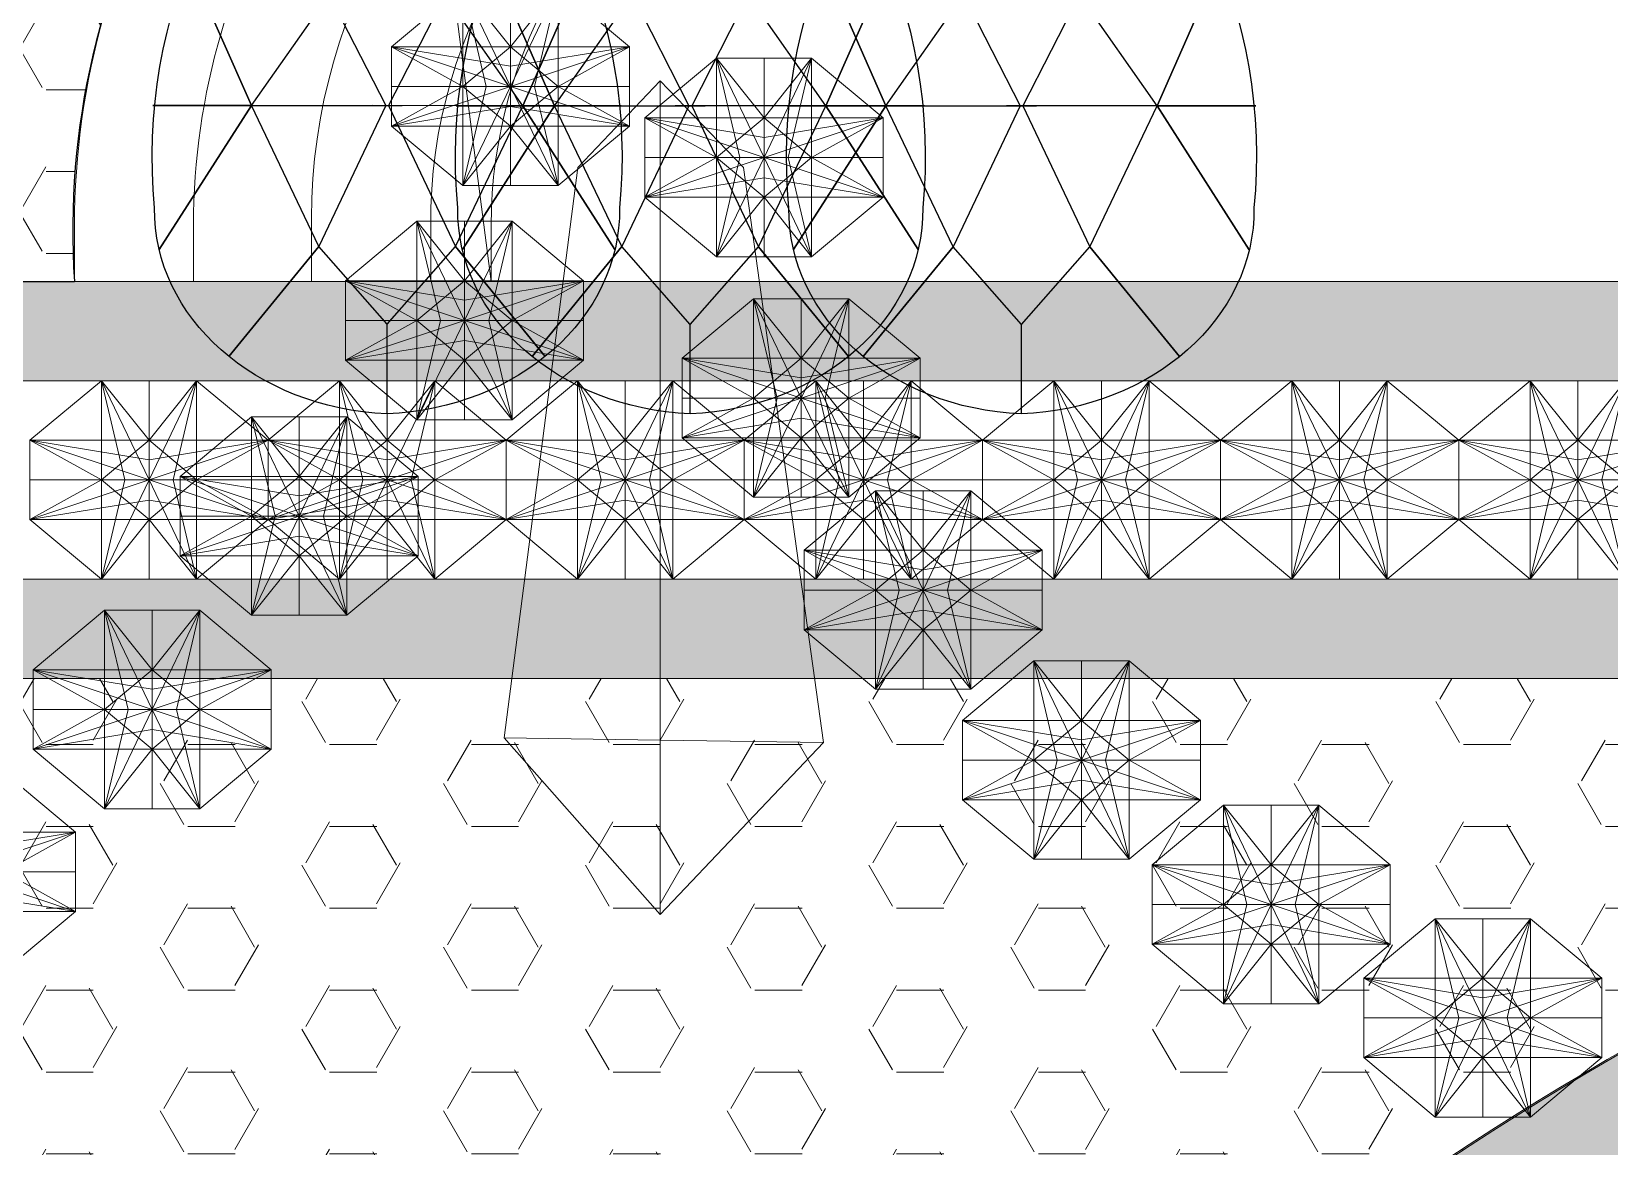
# Model space of a CAD drawing. Header units: inches. Extents: x 258415 to 640093, y 441672 to 945769.
# Drawn here: x 299440.83 to 299480.59, y 465853.94 to 465882.02 of the extents above; entities that cross this region are included whole.
import ezdxf

# ---------------------------------------------------------------- set-up
doc = ezdxf.new("R2010")
doc.units = ezdxf.units.IN
doc.header["$MEASUREMENT"] = 0
doc.linetypes.add('HIDDEN', pattern=[0.375, 0.25, -0.125])
doc.layers.add('CQ SPOT DETAIL DIMENSION', color=9, linetype='Continuous')
doc.layers.add('E-LITE-FIXT-NORM-CEILING', color=3, linetype='Continuous')
pattern_1 = [(0, (-8405.160711264965, -2014.935615918386), (0, 6.874074999999999), [3.96875, -7.9375]), (120, (-8405.160711264965, -2014.935615918386), (-5.953123577519514, -3.437037499999997), [3.968749999999997, -7.937499999999996]), (59.99999999999999, (-8401.191961264965, -2014.935615918386), (-5.953123577519514, 3.4370375), [3.96875, -7.9375])]

# ---------------------------------------------------------------- blocks, each defined once
blk = doc.blocks.new('CRYSTAL ALMOND')
at = {"color": 4}
for p, q in [((16643.04392548388, 3698.136794871884), (16650.69759413118, 3716.614385522109)), ((16650.69759413117, 3698.136794871884), (16643.04392548387, 3716.614385522109)), ((16650.69759413118, 3716.614385522109), (16643.04392548388, 3698.136794871884)), ((16643.04392548388, 3716.614385522107), (16650.69759413117, 3698.136794871882)), ((16646.87075980753, 3697.375590196997), (16646.87075980753, 3717.375590196996)), ((16646.87075980753, 3717.375590196996), (16646.87075980753, 3697.375590196997)), ((16639.79969199566, 3700.30452238513), (16653.94182761939, 3714.446658008861)), ((16653.94182761939, 3700.30452238513), (16639.79969199566, 3714.446658008861)), ((16653.9418276194, 3714.446658008863), (16639.79969199566, 3700.304522385133)), ((16639.79969199566, 3714.446658008863), (16653.94182761939, 3700.304522385132)), ((16637.63196448241, 3703.548755873348), (16656.10955513264, 3711.202424520648)), ((16656.10955513264, 3703.548755873345), (16637.63196448241, 3711.202424520647)), ((16656.10955513264, 3711.202424520645), (16637.63196448241, 3703.548755873344)), ((16637.63196448241, 3711.202424520648), (16656.10955513264, 3703.548755873346)), ((16636.87075980752, 3707.375590196996), (16656.87075980752, 3707.375590196996)), ((16656.87075980752, 3707.375590196995), (16636.87075980752, 3707.375590196995)), ((16627.19847976042, 3656.410555810112), (16648.12835971581, 3656.41055581011)), ((16666.54303985463, 3656.41055581011), (16645.61315989925, 3656.41055581011))]:
    blk.add_line(p, q, dxfattribs=at)
for points in [[(16646.87075980753, 3625.35748944595), (16646.87075980753, 3634.379865420907), (16641.13501732992, 3642.207152487384), (16635.47711062292, 3656.412236164359), (16630.17234510372, 3670.845049834504), (16635.47711062292, 3656.412236164359), (16642.00545440183, 3667.573356105111), (16646.87075980753, 3685.441208679175), (16646.87075980753, 3697.375590196993), (16646.87075980753, 3685.441208679175), (16642.00545440183, 3667.573356105111), (16646.75373299187, 3656.41055581011), (16641.13501732992, 3642.207152487384), (16633.58700076425, 3631.139002675255), (16641.13501732992, 3642.207152487384), (16635.47711062292, 3656.412236164359), (16627.73279780014, 3641.910013242532), (16635.47711062292, 3656.412236164359), (16627.19847976042, 3656.410555810112), (16646.75373299187, 3656.41055581011)], [(16646.87075980753, 3625.35748944595), (16646.87075980753, 3634.379865420907), (16652.60650228513, 3642.207152487384), (16658.26440899214, 3656.412236164357), (16663.56917451133, 3670.845049834504), (16658.26440899214, 3656.412236164357), (16651.73606521323, 3667.57335610511), (16646.87075980753, 3685.441208679175), (16646.87075980753, 3697.375590196993), (16646.87075980753, 3685.441208679175), (16651.73606521323, 3667.57335610511), (16646.98778662319, 3656.41055581011), (16652.60650228513, 3642.207152487384), (16660.1545188508, 3631.139002675254), (16652.60650228513, 3642.207152487384), (16658.26440899214, 3656.412236164357), (16666.00872181491, 3641.91001324253), (16658.26440899214, 3656.412236164357), (16666.54303985463, 3656.41055581011), (16646.98778662319, 3656.41055581011)]]:
    blk.add_lwpolyline(points, dxfattribs=at)
blk.add_circle((16646.87075980753, 3707.375590196996), 10, dxfattribs=at)
for centre, radius, start, end in [((16690.90522843881, 3651.250802662294), 63.76935355451035, 133.6718501951636, 184.618937128605), ((16602.83629117625, 3651.250802662295), 63.76935355451035, 355.3810628713922, 46.32814980483348), ((16647.91205246385, 3645.901307439538), 20.57019076600424, 179.4032131307408, 267.0983650391007), ((16645.8294671512, 3645.901307439538), 20.57019076600424, 272.9016349608965, 0.5967868692562939)]:
    blk.add_arc(centre, radius, start, end, dxfattribs=at)
blk = doc.blocks.new('OCTAGON')
at = {"color": 4, "lineweight": 0}
for p, q in [((-4.999999999974534, 12.5), (-4.999999999974534, -12.5)), ((-4.999999999978171, 12.49999999999772), (2.54659e-11, 5.000000000000454)), ((-4.999999999974534, 12.49999999999045), (-2.535666767445945, -1.3642e-12)), ((3.27418e-11, 0), (-4.999999999978171, 12.49999999999772)), ((2.54659e-11, 12.5), (2.54659e-11, -12.5)), ((5.000000000029104, 12.50000000000045), (2.91038e-11, 5.000000000000454)), ((2.54659e-11, 0), (5.000000000029104, 12.50000000000045)), ((5.000000000025465, 12.49999999999318), (2.535666767504153, 0)), ((5.000000000025465, 12.5), (5.000000000025465, -12.5)), ((-12.49999999997453, 5), (12.50000000002546, 5)), ((-12.49999999997817, 5.000000000007275), (-4.99999999998181, 0)), ((-12.49999999997089, 5.000000000003636), (2.18279e-11, 2.535666767471411)), ((1.81899e-11, -7.276000000000001e-12), (-12.49999999997817, 5.000000000007275)), ((12.50000000002183, 5.000000000003636), (2.91038e-11, 2.535666767471411)), ((3.27418e-11, -7.276000000000001e-12), (12.5000000000291, 5.000000000007275)), ((12.5000000000291, 5.000000000007275), (5.000000000032742, 0)), ((-12.49999999997453, 0), (12.50000000002546, 0)), ((1.81899e-11, 0), (-12.49999999998181, -5)), ((-4.999999999974534, -12.49999999999045), (-2.535666767445945, 1.3642e-12)), ((3.27418e-11, 0), (-4.999999999978171, -12.49999999999772)), ((2.54659e-11, 0), (5.000000000029104, -12.50000000000045)), ((3.27418e-11, 0), (12.50000000003274, -5)), ((5.000000000025465, -12.49999999999318), (2.535666767504153, 0)), ((-12.49999999998181, -5), (-4.99999999998181, -3.638e-12)), ((12.50000000003274, -5), (5.000000000032742, -3.638e-12)), ((-12.49999999997453, -4.999999999996362), (1.81899e-11, -2.535666767478687)), ((12.50000000002546, -4.999999999996362), (3.27418e-11, -2.535666767478687)), ((-12.49999999997453, -5), (12.50000000002546, -5)), ((-4.999999999978171, -12.49999999999772), (2.54659e-11, -5.000000000000454)), ((5.000000000029104, -12.50000000000045), (2.91038e-11, -5.000000000000454))]:
    blk.add_line(p, q, dxfattribs=at)
for points in [[(-4.999999999974534, 12.5), (5.000000000029104, 12.50000000000045), (12.50000000002546, 5), (12.50000000002546, -5), (5.000000000025465, -12.5), (-4.999999999970896, -12.49999999999954), (-12.49999999997453, -5), (-12.49999999997453, 5), (-4.999999999974534, 12.5)], [(-4.999999999974534, 1.3642e-12), (2.54659e-11, 4.999999999994997), (5.000000000032742, -3.638e-12), (2.54659e-11, -4.999999999994997), (-4.99999999998181, -3.638e-12)]]:
    blk.add_lwpolyline(points, dxfattribs=at)
blk = doc.blocks.new('COLIER')
at = {"color": 4, "lineweight": 0}
for p, q in [((8140.805288664615, 3296.674644288152), (8134.805288664616, 3290.674644288152)), ((8140.805288664616, 3296.674644288152), (8140.805288664616, 3276.674644288153)), ((8140.805288664615, 3296.674644288152), (8144.805288664613, 3290.674644288152)), ((8140.805288664616, 3296.674644288147), (8142.776755250634, 3286.674644288152)), ((8144.805288664619, 3286.674644288152), (8140.805288664615, 3296.674644288152)), ((8144.805288664619, 3296.674644288152), (8144.805288664619, 3276.674644288153)), ((8148.80528866462, 3296.67464428815), (8144.805288664619, 3290.674644288152)), ((8144.805288664612, 3286.674644288152), (8148.80528866462, 3296.67464428815)), ((8148.805288664616, 3296.674644288144), (8146.833822078596, 3286.674644288151)), ((8148.805288664616, 3296.674644288152), (8148.805288664616, 3276.674644288153)), ((8154.805288664616, 3290.674644288152), (8148.805288664616, 3296.674644288152)), ((8119.507125325277, 3289.505051814184), (8113.507125325281, 3283.505051814183)), ((8119.507125325284, 3289.505051814183), (8119.507125325284, 3269.505051814184)), ((8127.507125325282, 3289.505051814183), (8119.507125325277, 3289.505051814184)), ((8119.507125325277, 3289.505051814184), (8123.50712532528, 3283.505051814183)), ((8119.507125325284, 3289.505051814177), (8121.478591911297, 3279.505051814183)), ((8123.507125325282, 3279.505051814183), (8119.507125325277, 3289.505051814184)), ((8123.507125325282, 3289.505051814183), (8123.507125325282, 3269.505051814184)), ((8127.507125325285, 3289.505051814181), (8123.507125325282, 3283.505051814183)), ((8123.507125325275, 3279.505051814183), (8127.507125325285, 3289.505051814181)), ((8127.507125325282, 3289.505051814175), (8125.535658739259, 3279.505051814183)), ((8127.507125325282, 3289.505051814183), (8127.507125325282, 3269.505051814184)), ((8133.507125325282, 3283.505051814183), (8127.507125325282, 3289.505051814183)), ((8154.805288664616, 3290.674644288152), (8134.805288664616, 3290.674644288152)), ((8134.805288664616, 3290.674644288152), (8134.805288664616, 3282.674644288153)), ((8134.805288664615, 3290.674644288158), (8140.805288664612, 3286.674644288152)), ((8134.805288664622, 3290.674644288155), (8144.805288664613, 3288.703177702129)), ((8144.805288664612, 3286.674644288146), (8134.805288664615, 3290.674644288158)), ((8144.805288664619, 3290.674644288149), (8140.805288664612, 3286.67464428815)), ((8154.805288664616, 3290.674644288155), (8144.80528866462, 3288.703177702129)), ((8144.805288664622, 3286.674644288146), (8154.80528866462, 3290.674644288158)), ((8148.805288664616, 3286.674644288154), (8144.805288664619, 3290.674644288149)), ((8154.80528866462, 3290.674644288158), (8148.805288664624, 3286.674644288152)), ((8154.805288664616, 3282.674644288153), (8154.805288664616, 3290.674644288152)), ((8154.805288664616, 3286.674644288152), (8134.805288664616, 3286.674644288152)), ((8134.805288664612, 3282.674644288153), (8140.805288664612, 3286.67464428815)), ((8144.805288664612, 3286.674644288152), (8134.805288664612, 3282.674644288153)), ((8140.805288664616, 3276.674644288159), (8142.776755250634, 3286.674644288152)), ((8144.805288664619, 3286.674644288152), (8140.805288664615, 3276.674644288152)), ((8140.805288664612, 3286.67464428815), (8144.805288664619, 3282.674644288157)), ((8144.805288664612, 3286.674644288152), (8148.80528866462, 3276.674644288155)), ((8144.805288664622, 3286.674644288152), (8154.805288664624, 3282.674644288153)), ((8144.805288664619, 3282.674644288157), (8148.805288664624, 3286.67464428815)), ((8148.805288664616, 3276.67464428816), (8146.833822078596, 3286.674644288154)), ((8154.805288664624, 3282.674644288153), (8148.805288664624, 3286.67464428815)), ((8134.805288664616, 3282.674644288156), (8144.805288664612, 3284.646110874169)), ((8154.805288664616, 3282.674644288156), (8144.805288664622, 3284.646110874169)), ((8133.507125325282, 3283.505051814183), (8113.507125325281, 3283.505051814183)), ((8113.507125325281, 3283.505051814183), (8113.507125325281, 3275.505051814184)), ((8113.50712532528, 3283.505051814189), (8119.507125325275, 3279.505051814183)), ((8113.507125325285, 3283.505051814187), (8123.50712532528, 3281.533585228161)), ((8123.507125325275, 3279.505051814178), (8113.50712532528, 3283.505051814189)), ((8123.507125325282, 3283.505051814179), (8119.507125325275, 3279.505051814181)), ((8133.507125325278, 3283.505051814187), (8123.507125325285, 3281.533585228161)), ((8123.507125325287, 3279.505051814178), (8133.507125325285, 3283.505051814189)), ((8127.507125325282, 3279.505051814184), (8123.507125325282, 3283.505051814179)), ((8133.507125325285, 3283.505051814189), (8127.507125325287, 3279.505051814183)), ((8133.507125325282, 3275.505051814184), (8133.507125325282, 3283.505051814183)), ((8154.805288664616, 3282.674644288153), (8134.805288664616, 3282.674644288153)), ((8134.805288664616, 3282.674644288153), (8140.805288664616, 3276.674644288153)), ((8140.805288664615, 3276.674644288152), (8144.805288664613, 3282.674644288152)), ((8148.80528866462, 3276.674644288155), (8144.805288664619, 3282.674644288152)), ((8148.805288664616, 3276.674644288153), (8154.805288664616, 3282.674644288153)), ((8133.507125325282, 3279.505051814183), (8113.507125325281, 3279.505051814183)), ((8113.507125325275, 3275.505051814184), (8119.507125325275, 3279.505051814181)), ((8123.507125325275, 3279.505051814183), (8113.507125325275, 3275.505051814184)), ((8119.507125325284, 3269.505051814189), (8121.478591911297, 3279.505051814183)), ((8123.507125325282, 3279.505051814183), (8119.507125325277, 3269.505051814184)), ((8119.507125325275, 3279.505051814181), (8123.507125325282, 3275.505051814188)), ((8123.507125325275, 3279.505051814183), (8127.507125325285, 3269.505051814185)), ((8123.507125325287, 3279.505051814183), (8133.507125325287, 3275.505051814184)), ((8123.507125325282, 3275.505051814188), (8127.507125325287, 3279.505051814181)), ((8127.507125325282, 3269.505051814192), (8125.535658739259, 3279.505051814184)), ((8133.507125325287, 3275.505051814184), (8127.507125325287, 3279.505051814181)), ((8113.507125325281, 3275.505051814187), (8123.507125325275, 3277.476518400201)), ((8133.507125325282, 3275.505051814187), (8123.507125325287, 3277.476518400201)), ((8140.805288664616, 3276.674644288153), (8148.805288664616, 3276.674644288153)), ((8133.507125325282, 3275.505051814184), (8113.507125325281, 3275.505051814184)), ((8113.507125325281, 3275.505051814184), (8119.507125325284, 3269.505051814184)), ((8119.507125325277, 3269.505051814184), (8123.50712532528, 3275.505051814184)), ((8127.507125325285, 3269.505051814185), (8123.507125325282, 3275.505051814184)), ((8127.507125325278, 3269.505051814184), (8133.507125325282, 3275.505051814184)), ((8138.654357537393, 3267.092010030751), (8144.654357537393, 3273.09201003075)), ((8144.654357537393, 3273.09201003075), (8144.654357537393, 3253.092010030751)), ((8144.654357537393, 3273.09201003075), (8152.654357537395, 3273.09201003075)), ((8144.654357537389, 3273.092010030748), (8148.654357537393, 3267.092010030751)), ((8144.654357537393, 3273.092010030743), (8146.625824123415, 3263.092010030749)), ((8148.654357537399, 3263.092010030751), (8144.654357537389, 3273.092010030748)), ((8148.654357537393, 3273.09201003075), (8148.654357537393, 3253.092010030751)), ((8152.654357537395, 3273.09201003075), (8148.654357537395, 3267.092010030751)), ((8148.654357537393, 3263.092010030751), (8152.654357537395, 3273.09201003075)), ((8152.654357537392, 3273.092010030744), (8150.682890951376, 3263.092010030751)), ((8152.654357537392, 3273.09201003075), (8152.654357537392, 3253.092010030751)), ((8152.654357537395, 3273.09201003075), (8158.654357537392, 3267.092010030751)), ((8119.507125325284, 3269.505051814184), (8127.507125325278, 3269.505051814184)), ((8138.654357537393, 3267.092010030751), (8158.654357537392, 3267.092010030751)), ((8138.654357537393, 3259.092010030751), (8138.654357537393, 3267.092010030751)), ((8138.65435753739, 3267.092010030756), (8144.654357537386, 3263.092010030751)), ((8138.654357537395, 3267.092010030753), (8148.65435753739, 3265.120543444728)), ((8148.654357537386, 3263.092010030745), (8138.65435753739, 3267.092010030756)), ((8144.654357537393, 3263.092010030752), (8148.654357537393, 3267.092010030746)), ((8158.65435753739, 3267.092010030753), (8148.654357537395, 3265.120543444728)), ((8148.654357537399, 3263.092010030745), (8158.654357537395, 3267.092010030756)), ((8148.654357537393, 3267.092010030746), (8152.654357537397, 3263.092010030748)), ((8158.654357537395, 3267.092010030756), (8152.654357537397, 3263.092010030751)), ((8158.654357537392, 3267.092010030751), (8158.654357537392, 3259.092010030751)), ((8116.386729064027, 3265.276728678718), (8110.386729064029, 3259.276728678718)), ((8116.386729064029, 3265.276728678717), (8116.386729064029, 3245.276728678719)), ((8124.386729064031, 3265.276728678717), (8116.386729064027, 3265.276728678718)), ((8116.386729064027, 3265.276728678718), (8120.386729064028, 3259.276728678718)), ((8116.386729064029, 3265.276728678712), (8118.358195650047, 3255.276728678718)), ((8120.386729064032, 3255.276728678718), (8116.386729064027, 3265.276728678718)), ((8120.386729064032, 3265.276728678717), (8120.386729064032, 3245.276728678719)), ((8124.386729064033, 3265.276728678716), (8120.386729064032, 3259.276728678718)), ((8120.386729064025, 3255.276728678718), (8124.386729064033, 3265.276728678716)), ((8124.386729064031, 3265.27672867871), (8122.415262478009, 3255.276728678718)), ((8124.386729064031, 3265.276728678717), (8124.386729064031, 3245.276728678719)), ((8130.386729064031, 3259.276728678718), (8124.386729064031, 3265.276728678717)), ((8138.654357537393, 3263.092010030751), (8158.654357537392, 3263.092010030751)), ((8138.654357537388, 3259.092010030751), (8144.654357537386, 3263.092010030748)), ((8148.654357537386, 3263.092010030751), (8138.654357537388, 3259.092010030751)), ((8144.654357537393, 3253.092010030758), (8146.625824123415, 3263.092010030752)), ((8148.654357537399, 3263.092010030751), (8144.654357537389, 3253.092010030753)), ((8148.654357537393, 3259.092010030754), (8144.654357537386, 3263.092010030748)), ((8148.654357537393, 3263.092010030751), (8152.654357537395, 3253.09201003075)), ((8148.654357537399, 3263.092010030751), (8158.654357537399, 3259.092010030751)), ((8152.654357537397, 3263.092010030748), (8148.654357537393, 3259.092010030754)), ((8152.654357537392, 3253.092010030756), (8150.682890951376, 3263.092010030751)), ((8158.654357537399, 3259.092010030751), (8152.654357537397, 3263.092010030748)), ((8138.654357537393, 3259.092010030754), (8148.654357537386, 3261.063476616767)), ((8158.654357537392, 3259.092010030754), (8148.654357537399, 3261.063476616767)), ((8130.386729064031, 3259.276728678718), (8110.386729064029, 3259.276728678718)), ((8110.386729064029, 3259.276728678718), (8110.386729064029, 3251.276728678719)), ((8110.386729064028, 3259.276728678724), (8116.386729064025, 3255.276728678718)), ((8110.386729064035, 3259.276728678721), (8120.386729064028, 3257.305262092695)), ((8120.386729064025, 3255.276728678712), (8110.386729064028, 3259.276728678724)), ((8120.386729064032, 3259.276728678714), (8116.386729064025, 3255.276728678715)), ((8130.386729064028, 3259.276728678721), (8120.386729064033, 3257.305262092695)), ((8120.386729064035, 3255.276728678712), (8130.386729064033, 3259.276728678724)), ((8124.386729064031, 3255.276728678719), (8120.386729064032, 3259.276728678714)), ((8130.386729064033, 3259.276728678724), (8124.386729064036, 3255.276728678718)), ((8130.386729064031, 3251.276728678719), (8130.386729064031, 3259.276728678718)), ((8138.654357537393, 3259.092010030751), (8158.654357537392, 3259.092010030751)), ((8144.654357537396, 3253.092010030751), (8138.654357537393, 3259.092010030751)), ((8144.654357537389, 3253.092010030753), (8148.654357537393, 3259.092010030751)), ((8152.654357537395, 3253.09201003075), (8148.654357537395, 3259.092010030751)), ((8158.654357537392, 3259.092010030751), (8152.654357537392, 3253.092010030751)), ((8130.386729064031, 3255.276728678718), (8110.386729064029, 3255.276728678718)), ((8110.386729064025, 3251.276728678719), (8116.386729064025, 3255.276728678715)), ((8120.386729064025, 3255.276728678718), (8110.386729064025, 3251.276728678719)), ((8116.386729064029, 3245.276728678724), (8118.358195650047, 3255.276728678718)), ((8120.386729064032, 3255.276728678718), (8116.386729064027, 3245.276728678718)), ((8116.386729064025, 3255.276728678715), (8120.386729064032, 3251.276728678722)), ((8120.386729064025, 3255.276728678718), (8124.386729064033, 3245.27672867872)), ((8120.386729064035, 3255.276728678718), (8130.386729064036, 3251.276728678719)), ((8120.386729064032, 3251.276728678722), (8124.386729064036, 3255.276728678715)), ((8124.386729064031, 3245.276728678727), (8122.415262478009, 3255.276728678719)), ((8130.386729064036, 3251.276728678719), (8124.386729064036, 3255.276728678715)), ((8110.386729064029, 3251.276728678721), (8120.386729064025, 3253.248195264735)), ((8130.386729064031, 3251.276728678721), (8120.386729064035, 3253.248195264735)), ((8152.654357537392, 3253.092010030751), (8144.654357537396, 3253.092010030751)), ((8152.544061806365, 3247.378379333377), (8158.544061806365, 3253.378379333377)), ((8158.544061806365, 3253.378379333377), (8158.544061806365, 3233.378379333377)), ((8158.544061806365, 3253.378379333377), (8166.544061806369, 3253.378379333377)), ((8158.544061806361, 3253.378379333375), (8162.544061806364, 3247.378379333377)), ((8158.544061806365, 3253.378379333369), (8160.515528392387, 3243.378379333376)), ((8162.544061806371, 3243.378379333377), (8158.544061806361, 3253.378379333375)), ((8162.544061806364, 3253.378379333377), (8162.544061806364, 3233.378379333377)), ((8166.544061806369, 3253.378379333377), (8162.544061806369, 3247.378379333377)), ((8162.544061806364, 3243.378379333377), (8166.544061806369, 3253.378379333377)), ((8166.544061806364, 3253.378379333371), (8164.572595220347, 3243.378379333377)), ((8166.544061806364, 3253.378379333377), (8166.544061806364, 3233.378379333377)), ((8166.544061806369, 3253.378379333377), (8172.544061806364, 3247.378379333377)), ((8130.386729064031, 3251.276728678719), (8110.386729064029, 3251.276728678719)), ((8110.386729064029, 3251.276728678719), (8116.386729064029, 3245.276728678719)), ((8116.386729064027, 3245.276728678718), (8120.386729064028, 3251.276728678718)), ((8124.386729064033, 3245.27672867872), (8120.386729064032, 3251.276728678718)), ((8124.386729064028, 3245.27672867872), (8130.386729064031, 3251.276728678719)), ((8152.544061806365, 3247.378379333377), (8172.544061806364, 3247.378379333377)), ((8152.544061806365, 3239.378379333377), (8152.544061806365, 3247.378379333377)), ((8152.544061806364, 3247.378379333382), (8158.544061806358, 3243.378379333377)), ((8152.544061806369, 3247.37837933338), (8162.544061806364, 3245.406912747354)), ((8162.544061806359, 3243.378379333371), (8152.544061806364, 3247.378379333382)), ((8158.544061806365, 3243.378379333378), (8162.544061806364, 3247.378379333373)), ((8172.544061806361, 3247.37837933338), (8162.544061806369, 3245.406912747354)), ((8162.544061806371, 3243.378379333371), (8172.544061806369, 3247.378379333382)), ((8162.544061806364, 3247.378379333373), (8166.544061806369, 3243.378379333375)), ((8172.544061806369, 3247.378379333382), (8166.544061806369, 3243.378379333377)), ((8172.544061806364, 3247.378379333377), (8172.544061806364, 3239.378379333377)), ((8106.134290010021, 3245.930463578186), (8100.134290010024, 3239.930463578185)), ((8106.134290010024, 3245.930463578186), (8106.134290010024, 3225.930463578187)), ((8114.134290010024, 3245.930463578186), (8106.134290010021, 3245.930463578186)), ((8106.134290010021, 3245.930463578186), (8110.134290010021, 3239.930463578186)), ((8106.134290010024, 3245.93046357818), (8108.105756596041, 3235.930463578186)), ((8110.134290010024, 3235.930463578186), (8106.134290010021, 3245.930463578186)), ((8110.134290010024, 3245.930463578186), (8110.134290010024, 3225.930463578187)), ((8114.134290010025, 3245.930463578183), (8110.134290010024, 3239.930463578186)), ((8110.134290010018, 3235.930463578186), (8114.134290010025, 3245.930463578183)), ((8114.134290010024, 3245.930463578178), (8112.162823424001, 3235.930463578185)), ((8114.134290010024, 3245.930463578186), (8114.134290010024, 3225.930463578187)), ((8120.134290010024, 3239.930463578185), (8114.134290010024, 3245.930463578186)), ((8116.386729064029, 3245.276728678719), (8124.386729064028, 3245.27672867872)), ((8152.544061806365, 3243.378379333377), (8172.544061806364, 3243.378379333377)), ((8152.544061806359, 3239.378379333377), (8158.544061806358, 3243.378379333375)), ((8162.544061806359, 3243.378379333377), (8152.544061806359, 3239.378379333377)), ((8158.544061806365, 3233.378379333385), (8160.515528392387, 3243.378379333378)), ((8162.544061806371, 3243.378379333377), (8158.544061806361, 3233.378379333379)), ((8162.544061806364, 3239.378379333381), (8158.544061806358, 3243.378379333375)), ((8162.544061806364, 3243.378379333377), (8166.544061806369, 3233.378379333377)), ((8162.544061806371, 3243.378379333377), (8172.544061806371, 3239.378379333377)), ((8166.544061806369, 3243.378379333375), (8162.544061806364, 3239.378379333381)), ((8166.544061806364, 3233.378379333383), (8164.572595220347, 3243.378379333377)), ((8172.544061806371, 3239.378379333377), (8166.544061806369, 3243.378379333375)), ((8152.544061806365, 3239.378379333381), (8162.544061806359, 3241.349845919394)), ((8172.544061806364, 3239.378379333381), (8162.544061806371, 3241.349845919394)), ((8120.134290010024, 3239.930463578185), (8100.134290010024, 3239.930463578185)), ((8100.134290010024, 3239.930463578185), (8100.134290010024, 3231.930463578186)), ((8100.134290010021, 3239.930463578192), (8106.134290010016, 3235.930463578186)), ((8100.134290010027, 3239.930463578189), (8110.134290010021, 3237.958996992163)), ((8110.134290010018, 3235.93046357818), (8100.134290010021, 3239.930463578192)), ((8110.134290010024, 3239.930463578182), (8106.134290010016, 3235.930463578184)), ((8120.134290010021, 3239.930463578189), (8110.134290010027, 3237.958996992163)), ((8110.134290010028, 3235.93046357818), (8120.134290010025, 3239.930463578192)), ((8114.134290010024, 3235.930463578187), (8110.134290010024, 3239.930463578182)), ((8120.134290010025, 3239.930463578192), (8114.134290010029, 3235.930463578186)), ((8120.134290010024, 3231.930463578186), (8120.134290010024, 3239.930463578185)), ((8152.544061806365, 3239.378379333377), (8172.544061806364, 3239.378379333377)), ((8158.544061806368, 3233.378379333378), (8152.544061806365, 3239.378379333377)), ((8158.544061806361, 3233.378379333379), (8162.544061806364, 3239.378379333377)), ((8166.544061806369, 3233.378379333377), (8162.544061806369, 3239.378379333377)), ((8172.544061806364, 3239.378379333377), (8166.544061806364, 3233.378379333377)), ((8120.134290010024, 3235.930463578186), (8100.134290010024, 3235.930463578186)), ((8100.134290010016, 3231.930463578186), (8106.134290010016, 3235.930463578184)), ((8110.134290010018, 3235.930463578186), (8100.134290010016, 3231.930463578186)), ((8106.134290010024, 3225.930463578192), (8108.105756596041, 3235.930463578186)), ((8110.134290010024, 3235.930463578186), (8106.134290010021, 3225.930463578186)), ((8106.134290010016, 3235.930463578184), (8110.134290010024, 3231.930463578191)), ((8110.134290010018, 3235.930463578186), (8114.134290010025, 3225.930463578188)), ((8110.134290010028, 3235.930463578186), (8120.134290010028, 3231.930463578186)), ((8110.134290010024, 3231.930463578191), (8114.134290010029, 3235.930463578184)), ((8114.134290010024, 3225.930463578194), (8112.162823424001, 3235.930463578187)), ((8120.134290010028, 3231.930463578186), (8114.134290010029, 3235.930463578184)), ((8100.134290010024, 3231.930463578189), (8110.134290010018, 3233.901930164203)), ((8120.134290010024, 3231.930463578189), (8110.134290010028, 3233.901930164203)), ((8164.893222426073, 3227.8965645356), (8170.893222426071, 3233.8965645356)), ((8170.893222426071, 3233.8965645356), (8170.893222426071, 3213.896564535601)), ((8170.893222426071, 3233.8965645356), (8178.893222426074, 3233.896564535601)), ((8170.89322242607, 3233.896564535598), (8174.893222426071, 3227.8965645356)), ((8170.893222426071, 3233.896564535592), (8172.864689012094, 3223.8965645356)), ((8174.893222426075, 3223.8965645356), (8170.89322242607, 3233.896564535598)), ((8174.893222426071, 3233.8965645356), (8174.893222426071, 3213.896564535601)), ((8178.893222426074, 3233.896564535601), (8174.893222426075, 3227.8965645356)), ((8174.893222426071, 3223.8965645356), (8178.893222426074, 3233.896564535601)), ((8178.893222426072, 3233.896564535594), (8176.921755840052, 3223.8965645356)), ((8178.893222426072, 3233.8965645356), (8178.893222426072, 3213.896564535601)), ((8178.893222426074, 3233.896564535601), (8184.893222426072, 3227.8965645356)), ((8166.544061806364, 3233.378379333377), (8158.544061806368, 3233.378379333378)), ((8120.134290010024, 3231.930463578186), (8100.134290010024, 3231.930463578186)), ((8100.134290010024, 3231.930463578186), (8106.134290010024, 3225.930463578187)), ((8106.134290010021, 3225.930463578186), (8110.134290010021, 3231.930463578186)), ((8114.134290010025, 3225.930463578188), (8110.134290010024, 3231.930463578186)), ((8114.13429001002, 3225.930463578187), (8120.134290010024, 3231.930463578186)), ((8092.845238180171, 3228.79398586225), (8086.845238180172, 3222.793985862251)), ((8092.845238180172, 3228.79398586225), (8092.845238180172, 3208.79398586225)), ((8100.845238180174, 3228.79398586225), (8092.845238180171, 3228.79398586225)), ((8092.845238180171, 3228.79398586225), (8096.845238180171, 3222.793985862251)), ((8092.845238180172, 3228.793985862245), (8094.81670476619, 3218.793985862251)), ((8096.845238180174, 3218.793985862251), (8092.845238180171, 3228.79398586225)), ((8096.845238180174, 3228.79398586225), (8096.845238180174, 3208.79398586225)), ((8100.845238180174, 3228.793985862248), (8096.845238180174, 3222.793985862251)), ((8096.845238180167, 3218.793985862251), (8100.845238180174, 3228.793985862248)), ((8100.845238180174, 3228.793985862242), (8098.873771594151, 3218.793985862249)), ((8100.845238180174, 3228.79398586225), (8100.845238180174, 3208.79398586225)), ((8106.845238180174, 3222.793985862251), (8100.845238180174, 3228.79398586225)), ((8164.893222426073, 3227.8965645356), (8184.893222426072, 3227.8965645356)), ((8164.893222426073, 3219.896564535601), (8164.893222426073, 3227.8965645356)), ((8164.893222426071, 3227.896564535606), (8170.893222426065, 3223.8965645356)), ((8164.893222426075, 3227.896564535603), (8174.89322242607, 3225.925097949577)), ((8174.893222426064, 3223.896564535595), (8164.893222426071, 3227.896564535606)), ((8170.893222426071, 3223.896564535601), (8174.893222426071, 3227.896564535596)), ((8184.893222426067, 3227.896564535603), (8174.893222426075, 3225.925097949577)), ((8174.893222426075, 3223.896564535595), (8184.893222426074, 3227.896564535606)), ((8174.893222426071, 3227.896564535596), (8178.893222426077, 3223.896564535598)), ((8184.893222426074, 3227.896564535606), (8178.893222426077, 3223.8965645356)), ((8184.893222426072, 3227.8965645356), (8184.893222426072, 3219.896564535601)), ((8106.134290010024, 3225.930463578187), (8114.13429001002, 3225.930463578187)), ((8164.893222426073, 3223.8965645356), (8184.893222426072, 3223.8965645356)), ((8164.893222426065, 3219.896564535601), (8170.893222426065, 3223.896564535598)), ((8174.893222426064, 3223.8965645356), (8164.893222426065, 3219.896564535601)), ((8170.893222426071, 3213.896564535609), (8172.864689012094, 3223.896564535601)), ((8174.893222426075, 3223.8965645356), (8170.89322242607, 3213.896564535602)), ((8174.893222426071, 3219.896564535604), (8170.893222426065, 3223.896564535598)), ((8174.893222426071, 3223.8965645356), (8178.893222426074, 3213.896564535601)), ((8174.893222426075, 3223.8965645356), (8184.893222426078, 3219.896564535601)), ((8178.893222426077, 3223.896564535598), (8174.893222426071, 3219.896564535604)), ((8178.893222426072, 3213.896564535606), (8176.921755840052, 3223.8965645356)), ((8184.893222426078, 3219.896564535601), (8178.893222426077, 3223.896564535598)), ((8106.845238180174, 3222.793985862251), (8086.845238180172, 3222.793985862251)), ((8086.845238180172, 3222.793985862251), (8086.845238180172, 3214.793985862251)), ((8086.845238180171, 3222.793985862256), (8092.845238180167, 3218.793985862251)), ((8086.845238180175, 3222.793985862253), (8096.845238180171, 3220.822519276228)), ((8096.845238180167, 3218.793985862244), (8086.845238180171, 3222.793985862256)), ((8096.845238180174, 3222.793985862246), (8092.845238180167, 3218.793985862248)), ((8106.845238180171, 3222.793985862253), (8096.845238180177, 3220.822519276228)), ((8096.84523818018, 3218.793985862244), (8106.845238180174, 3222.793985862256)), ((8100.845238180174, 3218.793985862252), (8096.845238180174, 3222.793985862246)), ((8106.845238180174, 3222.793985862256), (8100.84523818018, 3218.793985862251)), ((8106.845238180174, 3214.793985862251), (8106.845238180174, 3222.793985862251)), ((8164.893222426073, 3219.896564535603), (8174.893222426064, 3221.868031121618)), ((8184.893222426072, 3219.896564535603), (8174.893222426075, 3221.868031121618)), ((8164.893222426073, 3219.896564535601), (8184.893222426072, 3219.896564535601)), ((8170.893222426075, 3213.896564535601), (8164.893222426073, 3219.896564535601)), ((8170.89322242607, 3213.896564535602), (8174.893222426071, 3219.896564535601)), ((8178.893222426074, 3213.896564535601), (8174.893222426075, 3219.896564535601)), ((8184.893222426072, 3219.896564535601), (8178.893222426072, 3213.896564535601)), ((8106.845238180174, 3218.793985862251), (8086.845238180172, 3218.793985862251)), ((8086.845238180167, 3214.793985862251), (8092.845238180167, 3218.793985862248)), ((8096.845238180167, 3218.793985862251), (8086.845238180167, 3214.793985862251)), ((8092.845238180172, 3208.793985862256), (8094.81670476619, 3218.793985862251)), ((8096.845238180174, 3218.793985862251), (8092.845238180171, 3208.79398586225)), ((8092.845238180167, 3218.793985862248), (8096.845238180174, 3214.793985862254)), ((8096.845238180167, 3218.793985862251), (8100.845238180174, 3208.793985862253)), ((8096.84523818018, 3218.793985862251), (8106.84523818018, 3214.793985862251)), ((8096.845238180174, 3214.793985862254), (8100.84523818018, 3218.793985862248)), ((8100.845238180174, 3208.793985862259), (8098.873771594151, 3218.793985862252)), ((8106.84523818018, 3214.793985862251), (8100.84523818018, 3218.793985862248)), ((8086.845238180172, 3214.793985862254), (8096.845238180167, 3216.765452448267)), ((8106.845238180174, 3214.793985862254), (8096.84523818018, 3216.765452448267)), ((8181.334809409403, 3211.537572136928), (8187.334809409401, 3217.537572136927)), ((8076.912467266254, 3214.241767172228), (8070.912467266257, 3208.241767172228)), ((8076.912467266257, 3214.241767172227), (8076.912467266257, 3194.241767172228)), ((8084.912467266256, 3214.241767172227), (8076.912467266254, 3214.241767172228)), ((8076.912467266254, 3214.241767172228), (8080.912467266253, 3208.241767172228)), ((8076.912467266257, 3214.241767172222), (8078.883933852273, 3204.241767172228)), ((8080.912467266257, 3204.241767172228), (8076.912467266254, 3214.241767172228)), ((8080.912467266257, 3214.241767172227), (8080.912467266257, 3194.241767172228)), ((8084.91246726626, 3214.241767172226), (8080.912467266257, 3208.241767172228)), ((8080.91246726625, 3204.241767172228), (8084.91246726626, 3214.241767172226)), ((8084.912467266256, 3214.24176717222), (8082.941000680235, 3204.241767172227)), ((8084.912467266256, 3214.241767172227), (8084.912467266256, 3194.241767172228)), ((8090.912467266257, 3208.241767172228), (8084.912467266256, 3214.241767172227)), ((8106.845238180174, 3214.793985862251), (8086.845238180172, 3214.793985862251)), ((8086.845238180172, 3214.793985862251), (8092.845238180172, 3208.79398586225)), ((8092.845238180171, 3208.79398586225), (8096.845238180171, 3214.793985862251)), ((8100.845238180174, 3208.793985862253), (8096.845238180174, 3214.793985862251)), ((8100.845238180171, 3208.793985862251), (8106.845238180174, 3214.793985862251)), ((8178.893222426072, 3213.896564535601), (8170.893222426075, 3213.896564535601)), ((8181.334809409403, 3211.537572136928), (8201.3348094094, 3211.537572136928)), ((8181.334809409403, 3203.537572136928), (8181.334809409403, 3211.537572136928)), ((8181.334809409399, 3211.537572136933), (8187.334809409395, 3207.537572136928)), ((8181.334809409404, 3211.537572136931), (8191.334809409399, 3209.566105550905)), ((8191.334809409394, 3207.537572136922), (8181.334809409399, 3211.537572136933)), ((8092.845238180172, 3208.79398586225), (8100.845238180171, 3208.793985862251)), ((8090.912467266257, 3208.241767172228), (8070.912467266257, 3208.241767172228)), ((8070.912467266257, 3208.241767172228), (8070.912467266257, 3200.241767172228)), ((8070.912467266253, 3208.241767172233), (8076.912467266253, 3204.241767172228)), ((8070.912467266258, 3208.241767172231), (8080.912467266253, 3206.270300586205)), ((8080.91246726625, 3204.241767172222), (8070.912467266253, 3208.241767172233)), ((8080.912467266257, 3208.241767172224), (8076.912467266253, 3204.241767172225)), ((8090.912467266255, 3208.241767172231), (8080.91246726626, 3206.270300586205)), ((8080.912467266264, 3204.241767172222), (8090.91246726626, 3208.241767172233)), ((8084.912467266256, 3204.241767172229), (8080.912467266257, 3208.241767172224)), ((8090.91246726626, 3208.241767172233), (8084.912467266262, 3204.241767172228)), ((8090.912467266257, 3200.241767172228), (8090.912467266257, 3208.241767172228)), ((8181.334809409403, 3207.537572136928), (8201.3348094094, 3207.537572136928)), ((8181.334809409395, 3203.537572136928), (8187.334809409395, 3207.537572136925)), ((8191.334809409394, 3207.537572136928), (8181.334809409395, 3203.537572136928)), ((8181.334809409403, 3203.537572136931), (8191.334809409394, 3205.509038722945)), ((8090.912467266257, 3204.241767172228), (8070.912467266257, 3204.241767172228)), ((8070.912467266253, 3200.241767172228), (8076.912467266253, 3204.241767172225)), ((8080.91246726625, 3204.241767172228), (8070.912467266253, 3200.241767172228)), ((8076.912467266257, 3194.241767172234), (8078.883933852273, 3204.241767172228)), ((8080.912467266257, 3204.241767172228), (8076.912467266254, 3194.241767172228)), ((8076.912467266253, 3204.241767172225), (8080.912467266257, 3200.241767172232)), ((8080.91246726625, 3204.241767172228), (8084.91246726626, 3194.24176717223)), ((8080.912467266264, 3204.241767172228), (8090.912467266262, 3200.241767172228)), ((8080.912467266257, 3200.241767172232), (8084.912467266262, 3204.241767172225)), ((8084.912467266256, 3194.241767172236), (8082.941000680235, 3204.241767172229)), ((8090.912467266262, 3200.241767172228), (8084.912467266262, 3204.241767172225)), ((8181.334809409403, 3203.537572136928), (8201.3348094094, 3203.537572136928)), ((8187.334809409405, 3197.537572136929), (8181.334809409403, 3203.537572136928)), ((8059.130106372025, 3202.812017458412), (8053.130106372028, 3196.812017458411)), ((8059.130106372028, 3202.812017458411), (8059.130106372028, 3182.812017458412)), ((8067.130106372028, 3202.812017458411), (8059.130106372025, 3202.812017458412)), ((8059.130106372025, 3202.812017458412), (8063.130106372025, 3196.812017458412)), ((8059.130106372028, 3202.812017458406), (8061.101572958044, 3192.812017458412)), ((8063.130106372028, 3192.812017458412), (8059.130106372025, 3202.812017458412)), ((8063.130106372028, 3202.812017458411), (8063.130106372028, 3182.812017458412)), ((8067.130106372031, 3202.812017458409), (8063.130106372028, 3196.812017458412)), ((8063.130106372021, 3192.812017458412), (8067.130106372031, 3202.812017458409)), ((8067.130106372028, 3202.812017458403), (8065.158639786005, 3192.812017458411)), ((8067.130106372028, 3202.812017458411), (8067.130106372028, 3182.812017458412)), ((8073.130106372028, 3196.812017458411), (8067.130106372028, 3202.812017458411)), ((8070.912467266257, 3200.241767172232), (8080.91246726625, 3202.213233758245)), ((8090.912467266257, 3200.241767172232), (8080.912467266264, 3202.213233758245)), ((8090.912467266257, 3200.241767172228), (8070.912467266257, 3200.241767172228)), ((8070.912467266257, 3200.241767172228), (8076.912467266257, 3194.241767172228)), ((8076.912467266254, 3194.241767172228), (8080.912467266253, 3200.241767172228)), ((8084.91246726626, 3194.24176717223), (8080.912467266257, 3200.241767172228)), ((8084.912467266255, 3194.241767172229), (8090.912467266257, 3200.241767172228)), ((8073.130106372028, 3196.812017458411), (8053.130106372028, 3196.812017458411)), ((8053.130106372028, 3196.812017458411), (8053.130106372028, 3188.812017458412)), ((8053.130106372025, 3196.812017458417), (8059.130106372021, 3192.812017458412)), ((8053.13010637203, 3196.812017458415), (8063.130106372025, 3194.840550872389)), ((8063.130106372021, 3192.812017458406), (8053.130106372025, 3196.812017458417)), ((8063.130106372028, 3196.812017458408), (8059.130106372021, 3192.812017458409)), ((8073.130106372024, 3196.812017458415), (8063.130106372032, 3194.840550872389)), ((8063.130106372032, 3192.812017458406), (8073.130106372031, 3196.812017458417)), ((8067.130106372028, 3192.812017458412), (8063.130106372028, 3196.812017458408)), ((8073.130106372031, 3196.812017458417), (8067.130106372032, 3192.812017458412)), ((8073.130106372028, 3188.812017458412), (8073.130106372028, 3196.812017458411)), ((8076.912467266257, 3194.241767172228), (8084.912467266255, 3194.241767172229)), ((8073.130106372028, 3192.812017458412), (8053.130106372028, 3192.812017458412)), ((8053.130106372021, 3188.812017458412), (8059.130106372021, 3192.812017458409)), ((8063.130106372021, 3192.812017458412), (8053.130106372021, 3188.812017458412)), ((8059.130106372028, 3182.812017458418), (8061.101572958044, 3192.812017458412)), ((8063.130106372028, 3192.812017458412), (8059.130106372025, 3182.812017458412)), ((8059.130106372021, 3192.812017458409), (8063.130106372028, 3188.812017458416)), ((8063.130106372021, 3192.812017458412), (8067.130106372031, 3182.812017458414)), ((8063.130106372032, 3192.812017458412), (8073.130106372032, 3188.812017458412)), ((8063.130106372028, 3188.812017458416), (8067.130106372032, 3192.812017458409)), ((8067.130106372028, 3182.81201745842), (8065.158639786005, 3192.812017458412)), ((8073.130106372032, 3188.812017458412), (8067.130106372032, 3192.812017458409)), ((8053.130106372028, 3188.812017458415), (8063.130106372021, 3190.783484044429)), ((8073.130106372028, 3188.812017458415), (8063.130106372032, 3190.783484044429)), ((8073.130106372028, 3188.812017458412), (8053.130106372028, 3188.812017458412)), ((8053.130106372028, 3188.812017458412), (8059.130106372028, 3182.812017458412)), ((8059.130106372025, 3182.812017458412), (8063.130106372025, 3188.812017458412)), ((8067.130106372031, 3182.812017458414), (8063.130106372028, 3188.812017458412)), ((8067.130106372024, 3182.812017458413), (8073.130106372028, 3188.812017458412)), ((8059.130106372028, 3182.812017458412), (8067.130106372024, 3182.812017458413))]:
    blk.add_line(p, q, dxfattribs=at)
blk = doc.blocks.new('COLIER4')
at = {"color": 4, "lineweight": 0}
for p, q in [((8004.053106571765, 3139.624207721495), (8011.064897274563, 3148.374207721495)), ((8004.053106571765, 3139.624207721495), (8011.064897274563, 3148.374207721495)), ((8011.064897274563, 3148.374207721495), (8017.9704754343, 3139.624207721496)), ((8011.064897274563, 3148.374207721495), (8017.9704754343, 3139.624207721496)), ((8017.9704754343, 3139.624207721496), (8011.064897274563, 3148.374207721494)), ((8011.064897274563, 3148.374207721494), (8011.064897274563, 3064.374207721494)), ((7997.345646370793, 3081.69774321984), (8004.053106571765, 3139.624207721495)), ((8017.9704754343, 3139.624207721496), (8024.16792517914, 3082.175445910185)), ((8011.064897274563, 3081.942082006752), (7997.345646370793, 3081.69774321984)), ((8011.064897274563, 3064.374207721494), (7997.345646370793, 3081.69774321984)), ((8024.16792517914, 3082.175445910185), (8011.064897274563, 3064.374207721494)), ((8011.064897274563, 3064.374207721494), (8024.16792517914, 3082.175445910185)), ((8024.16792517914, 3082.175445910185), (8011.064897274563, 3081.942082006752))]:
    blk.add_line(p, q, dxfattribs=at)
blk = doc.blocks.new('CH20')
at = {"lineweight": 0, "true_color": 0xc6ecec}
h = blk.add_hatch(dxfattribs=at)
h.set_pattern_fill('HEX', color=254, scale=1.25, style=0)
h.set_pattern_definition(pattern_1)
edge = h.paths.add_edge_path()
edge.add_line((100.2944475211225, -37.23601301018061), (103.7258352796379, -119.3550845054687))
edge.add_line((103.7258352796379, -119.3550845054669), (223.7373737373637, -119.3550845054633))
edge.add_arc((316.7851677191502, -114.1900978906742), 93.19103525344036, 127.2399966554766, 183.1771688079365, ccw=False)
edge.add_line((260.3901464266674, -39.99999999999818), (248.5246487976255, -39.99999999999818))
edge.add_line((248.5246487976255, -40), (248.5246487976255, -37.23601301018061))
edge.add_line((248.5246487976255, -37.23601301018061), (100.2944475211261, -37.23601301018061))
h = blk.add_hatch(color=2)
h.set_gradient(color1=(255, 255, 0), color2=(168, 168, 0), one_color=1, tint=0.3300000131130219, name='INVCYLINDER')
h.paths.add_polyline_path([(500, -119.3550845054669), (-232.0044527465871, -119.3550845054669, -0.160033235706414), (-240.0565307318393, -129.3550845054669), (500, -129.3550845054669)])
h = blk.add_hatch(color=2)
h.set_gradient(color1=(255, 255, 0), color2=(168, 168, 0), one_color=1, tint=0.3300000131130219, name='INVCYLINDER')
h.paths.add_polyline_path([(500, -119.3550845054669), (58.428593293218, -119.3550845054669, -0.1600332357064051), (50.37651530796575, -129.3550845054669), (54.00000000000365, -129.3550845054669), (500, -129.3550845054669)])
h = blk.add_hatch(color=2)
h.set_gradient(color1=(255, 255, 0), color2=(168, 168, 0), one_color=1, tint=0.3300000131130219, name='INVCYLINDER')
h.paths.add_polyline_path([(500, -149.3550845054669), (-500, -149.3550845054669), (-500, -159.3550845054669), (500, -159.3550845054669)])
h = blk.add_hatch(dxfattribs=at)
h.set_pattern_fill('HEX', color=254, scale=1.25, style=0)
h.set_pattern_definition(pattern_1)
edge = h.paths.add_edge_path()
edge.add_line((209.1028330644549, -159.3550845054669), (433.7240867062137, -159.3550845054669))
edge.add_arc((507.3907139681687, -419.5156607540647), 270.3891591875569, 105.8099102582053, 171.4583222483585)
edge.add_line((240.0006888708667, -379.3550845054668), (124.9999999999927, -379.3550845054668))
edge.add_arc((507.3504011370678, -399.4464876610436), 382.8779096924251, 141.1656889872266, 176.9920396736904, ccw=False)
h = blk.add_hatch(color=2)
h.set_gradient(color1=(255, 255, 0), color2=(102, 102, 0), rotation=45, one_color=1, tint=0.2000000029802322, name='CYLINDER')
edge = h.paths.add_edge_path()
edge.add_line((240.0006888708522, -379.3550845055252), (249.9999999999927, -379.3550845055252))
edge.add_arc((504.2537421795132, -416.2343369821865), 256.9144695721272, 90.94869164532412, 171.7468627940758, ccw=False)
edge.add_line((500, -159.3550845054669), (433.7240867062064, -159.3550845054669))
edge.add_arc((506.7909451392188, -418.987527774705), 269.7179478626209, 105.7178878847662, 171.5503446218094)
at = {"color": 2, "lineweight": 0}
for p, q in [((250.1781806597355, -40), (258.7373737373637, -119.3550845054669)), ((223.7373737373637, -113.7181307507016), (223.7373737373637, -119.3550845054651)), ((233.7373737373637, -113.7181307507016), (233.7373737373637, -119.3550845054669)), ((243.6415585385475, -112.9800441568513), (243.6415585385475, -119.3550845054669)), ((253.6712230712692, -113.7692827343216), (253.6712230712692, -119.4062364890851)), ((258.7373737373637, -113.7181307507016), (258.7373737373637, -119.3550845054669))]:
    blk.add_line(p, q, dxfattribs=at)
at = {"color": 2}
blk.add_lwpolyline([(100.2944475211225, -37.23601301018061), (103.7258352796379, -119.3550845054669), (223.7373737373637, -119.3550845054651, -0.2490368428851134), (260.3901464266674, -39.99999999999818), (248.5246487976255, -40), (248.5246487976255, -37.23601301018061), (100.2944475211225, -37.23601301018061)], format="xyb", dxfattribs=at)
at = {"color": 2, "lineweight": 0}
for points in [[(223.7373737373637, -113.7181307507016, -0.2348852285535769), (260.3901464266674, -39.99999999999818, -0.2348852285535769)], [(233.7373737373637, -113.7181307507016, -0.2401167191056444), (267.7379424667088, -47.0000972480666, 0.3039794874185322), (269.1555966095548, -44.7924139479419)], [(243.6415585385475, -112.9800441568513, -0.2368782024183577), (270.9420956398244, -58.58781076256673, 0.223576164759037), (278.5472001239832, -49.57509163920803)], [(253.6712230712692, -113.7692827343198, -0.2524426811678171), (279.8208517930325, -64.08236785774534, 0.2686126657570143), (288.5447796741137, -49.35508450554698)], [(258.7373737373637, -113.7181307507016, -0.2283689829224925), (280.3928730209227, -68.77745420726205, 0.3173351274688054), (293.5435694491753, -49.24508093871736)], [(209.1028330644549, -159.3550845054669), (433.7240867062137, -159.3550845054669, 0.2945455545261208), (240.0006888708667, -379.3550845054668), (124.9999999999927, -379.3550845054668, -0.1576078382233799), (209.1028330644549, -159.3550845054669, -0.6828826451157854)], [(240.0006888708522, -379.3550845055252), (249.9999999999927, -379.3550845055252, -0.3679193001930006), (500, -159.3550845054669), (433.72408670621, -159.3550845054669, 0.2954184778805842), (240.0006888708522, -379.3550845055252, 3.99938866e-08)]]:
    blk.add_lwpolyline(points, format="xyb", dxfattribs=at)
for points in [[(500, -119.3550845054669), (-500, -119.3550845054669), (-500, -159.3550845054669), (500, -159.3550845054669)], [(500, -129.3550845054669), (-500, -129.3550845054669), (-500, -149.3550845054669), (500, -149.3550845054669)]]:
    blk.add_lwpolyline(points, close=True, dxfattribs=at)
at = {"color": 2, "xscale": -1}
for name, p in [('COLIER4', (8283.991326493204, -3247.508419925245)), ('COLIER', (8405.160711264969, -3386.374570077234))]:
    blk.add_blockref(name, p, dxfattribs=at)
at = {"color": 2, "lineweight": 0, "xscale": -1, "rotation": 359.988456696745}
for p in [(16896.35425911131, -3761.403941960872), (16921.82220183134, -3761.409072952949), (16949.63805834619, -3761.414676976052)]:
    blk.add_blockref('CRYSTAL ALMOND', p, dxfattribs=at)
at = {"color": 2, "lineweight": 0, "xscale": -0.7999999999992724, "yscale": 0.7999999999992724, "zscale": 0.8}
for p in [(230.0000000000255, -139.3550845054669), (250.0000000000255, -139.3550845054669), (270.0000000000255, -139.3550845054669), (290.0000000000255, -139.3550845054669), (310.0000000000291, -139.3550845054669), (330.0000000000291, -139.3550845054669), (350.0000000000292, -139.3550845054669)]:
    blk.add_blockref('OCTAGON', p, dxfattribs=at)
blk = doc.blocks.new('CH21')
at = {"color": 2, "lineweight": 0, "xscale": 1.199999999999999}
blk.add_blockref('CH20', (-28212.40102377517, 10805.44947337786), dxfattribs=at)
blk = doc.blocks.new('SMDS')
at = {"layer": 'E-LITE-FIXT-NORM-CEILING', "linetype": 'HIDDEN', "xscale": 0.25, "yscale": 0.25, "zscale": 0.25}
blk.add_blockref('CH21', (391895.0770739196, 476521.5739663898), dxfattribs=at)

msp = doc.modelspace()

# ---------------------------------------------------------------- block references
at = {"layer": 'CQ SPOT DETAIL DIMENSION'}
msp.add_blockref('SMDS', (-85467.1891263231, -13317.36803634645), dxfattribs=at)

doc.saveas('drawing.dxf')
